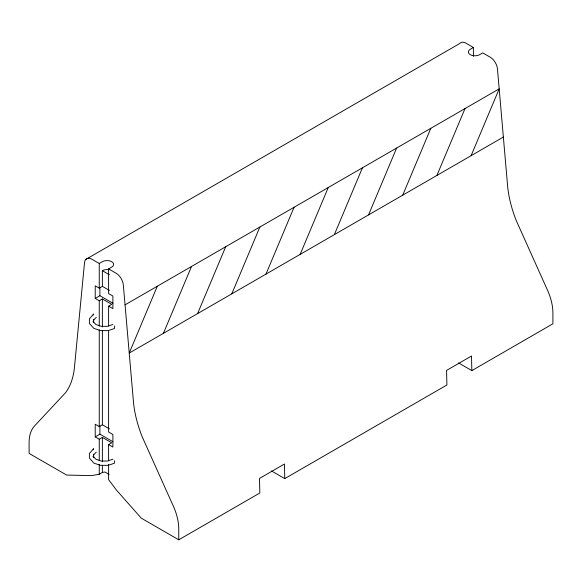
<?xml version="1.0" encoding="UTF-8"?>
<svg xmlns="http://www.w3.org/2000/svg" width="582" height="582" viewBox="0 0 582 582"><rect width="100%" height="100%" fill="white"/><g stroke="black" fill="none" stroke-linecap="round" stroke-linejoin="round"><path stroke-width="0.87" d="M157.315 286.22L129.226 353.07L503.365 137.061M163.411 333.333L191.5 266.483M197.596 313.596L225.692 246.746M231.789 293.859L259.878 227.009M265.974 274.122L294.063 207.272M300.159 254.378L328.255 187.535M334.352 234.641L362.44 167.791M368.537 214.903L396.626 148.054M402.722 195.166L430.818 128.316M436.915 175.429L465.003 108.579M471.1 155.692L499.189 88.842L125.05 304.852M93.12 315.088L93.658 313.996L89.41 318.798L89.41 323.41L93.862 328.408L100.49 330.62L108.143 330.62L114.421 328.524L114.421 325.978M93.12 449.791L93.658 448.7L89.41 453.502L89.41 458.114L93.862 463.119L100.49 465.331L108.143 465.331L114.421 463.236L114.421 460.689M93.586 320.093L96.27 317.408M93.586 454.804L96.27 452.119M85.678 259.477L459.824 43.468A10.338 5.965 60 0 1 465.6 42.981L473.392 47.484L473.392 56.294M109.125 474.403L104.971 472.002L102.367 472.46L99.253 474.257L91.454 475.625L66.603 475.058L29.1 453.407L29.1 442.604A41.962 24.226 60 0 1 34.462 426.053L65.613 392.646A90.974 52.526 60 0 0 74.46 367.257L84.536 262.54A10.338 5.965 60 0 1 91.454 258.99L99.253 263.493L102.367 261.689A6.613 3.819 0 0 1 111.722 261.689A6.613 3.819 0 0 1 111.722 267.094L108.608 268.891L108.608 293.554L112.879 296.02L112.879 308.62L108.608 306.154L108.608 326.073M473.392 47.484L470.278 49.281A6.613 3.819 0 0 0 470.278 54.686A6.613 3.819 0 0 0 479.633 54.686L482.747 52.882L490.546 57.385A10.338 5.965 60 0 1 497.464 68.931L507.54 185.28A90.974 52.526 60 0 0 516.387 220.884L547.538 290.251A41.962 24.226 60 0 1 552.9 313L552.9 323.796L471.835 370.603L458.558 362.935M108.608 306.154L111.722 304.357L102.367 298.952L99.253 300.756L95.222 298.428L95.222 285.827L99.253 288.155L102.367 286.351L109.387 290.403M95.222 298.428L99.893 295.729L112.944 303.258M108.608 460.777L108.608 444.597L111.722 442.793L102.367 437.395L99.253 439.199L95.222 436.871L95.222 424.263L99.253 426.591L102.367 424.795L109.387 428.847M95.222 436.871L99.893 434.165L112.944 441.702M108.608 464.378L108.608 479.663L116.4 490.029L141.259 518.155L178.754 539.805L259.819 493.005L259.507 478.419L284.445 464.021L284.765 478.608L271.481 470.94M284.765 478.608L446.896 385L446.576 370.414L471.515 356.017L471.835 370.603M112.923 324.472L107.335 326.335L101.297 326.335L96.066 324.589L93.047 321.57L93.673 322.748L93.673 319.453M112.923 459.183L107.335 461.046L101.297 461.046L96.066 459.3L93.047 456.281L93.673 457.459L93.673 454.164M108.608 268.891L116.4 273.394A10.338 5.965 60 0 1 123.326 284.94L133.402 401.289A90.974 52.526 60 0 0 142.241 436.893L173.392 506.26A41.962 24.226 60 0 1 178.754 529.009L178.754 539.805M102.367 286.351L102.367 270.695L109.387 274.74M108.608 444.597L112.879 447.063L112.879 434.463L108.608 431.997L108.608 330.598M102.367 298.952L102.367 327.019M102.367 330.641L102.367 424.795M102.367 437.395L102.367 461.672M102.367 465.265L102.367 472.46M99.893 287.624L99.893 295.729M99.893 426.068L99.893 434.165M99.253 263.493L99.253 288.155M99.253 300.756L99.253 326.102M99.253 329.725L99.253 426.591M99.253 439.199L99.253 460.777M99.253 464.371L99.253 474.257M102.367 270.695A6.613 3.819 0 0 1 108.761 269.706"/></g></svg>
